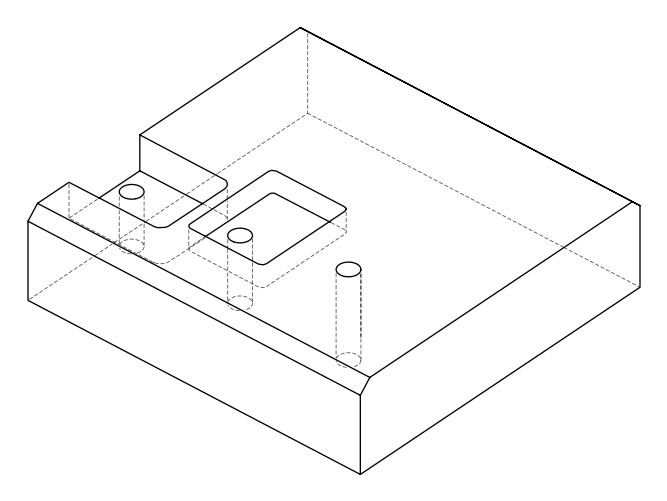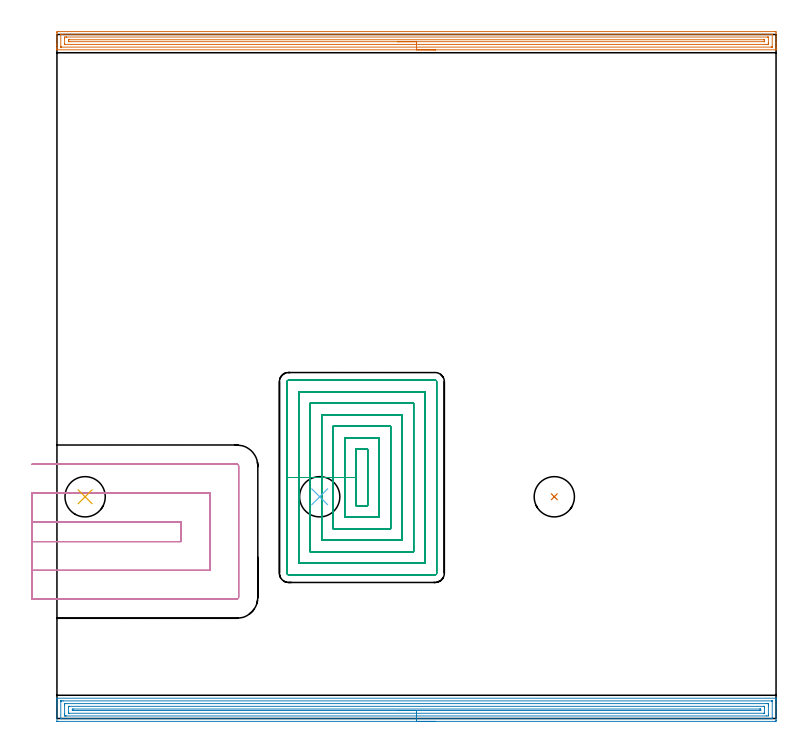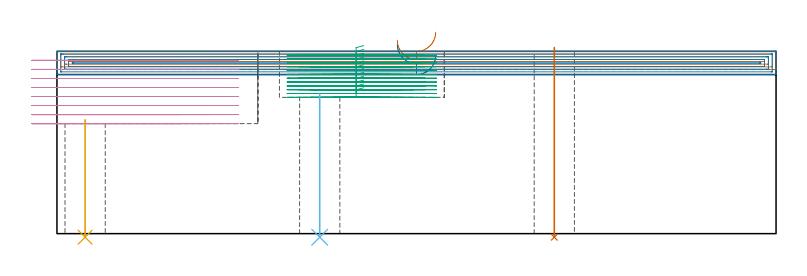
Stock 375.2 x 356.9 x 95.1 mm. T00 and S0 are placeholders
(PLAN: 7 operations, 3 tool changes, 80.1 min)
(1 AREA_MILL | FG_CHAMFER_SURFACE | UGT0205_001 | 12.2 min | 16928 mm3)
(2 AREA_MILL_1 | FG_CHAMFER_SURFACE_1 | UGT0205_001 | 15.21 min | 27468 mm3)
(3 MILL_RECTANGULAR_POCKET | POCKET_RECTANGULAR_STRAIGHT | NXT0201_009 | Follow Part, ap 2, ae 75% | 37.96 min | 225603 mm3)
(4 MILL_SLOT | SLOT_PARTIAL_RECTANGULAR | UGT0201_094 | Follow Part, ap 5, ae 75% | 13.74 min | 355231 mm3)
(5 INDEXABLE_INSERT_DRILL_THROUGH_HOLE_FROM_SOLID | STEP1HOLE | NXT0302_013 | 0.25 min | 19873 mm3)
(6 INDEXABLE_INSERT_DRILL_THROUGH_HOLE_FROM_SOLID_1 | STEP1HOLE_1 | NXT0302_013 | 0.31 min | 24555 mm3)
(7 INDEXABLE_INSERT_DRILL_THROUGH_HOLE_FROM_SOLID_2 | STEP1HOLE_2 | NXT0302_013 | 0.4 min | 32913 mm3)
(TOOL UGT0205_001 | Chamfer Mill 20 x 3 x 45 deg. | D20 FL50 Z2)
(TOOL NXT0201_009 | ENDMILL 8mm [2P460-0800-NA 1630] | D8 FL26 Z6)
(TOOL UGT0201_094 | End mill 20 mm | D20 FL38 Z4)
(TOOL NXT0302_013 | Index. Insert Drill 21mm [880-D2100L25-05] | D21 PA176 FL105 Z2)
(OP 1 AREA_MILL)
G17 G21 G94 G90
T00 M6
G54
G17 G0 G90 X197.6 Y348.9 S1061 M3
G43 Z105.1 H0
G94 G1 X197.562 Z104.228 F250.
X197.448 Z103.364
X197.259 Z102.512
X196.997 Z101.68
X196.663 Z100.874
X196.26 Z100.1
X195.792 Z99.364
X195.26 Z98.672
X194.671 Z98.029
X194.028 Z97.44
X193.336 Z96.908
X192.6 Z96.44
X191.826 Z96.037
X191.02 Z95.703
X190.188 Z95.441
X189.337 Z95.252
X188.472 Z95.138
X187.6 Z95.1
X0.161
X0.01 Y348.902 Z95.088
X0.002 Y349.032 Z94.96
X0. Y349.168 Z94.832
Y349.516 Z94.483
Y350.147 Z93.848
Y351.338 Z92.658
Y351.899 Z92.095
Y357.749 Z86.249
X0.003 Y358.029 Z85.969
X0.01 Y358.393 Z85.605
X0.231 Y358.397 Z85.601
X0.607 Y358.4 Z85.6
X374.593
X374.969 Y358.397 Z85.601
X375.19 Y358.392 Z85.605
X375.2 Y358.029 Z85.969
Y352.774 Z91.221
Y351.338 Z92.658
Y350.147 Z93.848
Y349.516 Z94.483
Y349.168 Z94.832
X375.198 Y349.032 Z94.96
X375.19 Y348.902 Z95.088
X375.039 Y348.9 Z95.1
X187.6
Y350.314 Z93.686
X2.392
X2.221 Y350.315 Z93.685
X2.047 Y350.319 Z93.681
X2.011 Y350.321 Z93.679
X2.006 Y350.345 Z93.655
X2.003 Y350.373 Z93.627
X2. Y350.532 Z93.468
X2.001 Y356.79 Z87.21
X2.004 Y356.893 Z87.107
X2.01 Y356.96 Z87.04
X2.017 Y356.98 Z87.02
X2.032 Y356.981 Z87.019
X2.392 Y356.985 Z87.015
X2.563 Y356.986 Z87.014
X372.808 Y356.985 Z87.015
X372.979
X373.153 Y356.981 Z87.019
X373.189 Y356.979 Z87.021
X373.194 Y356.955 Z87.045
X373.197 Y356.927 Z87.073
X373.2 Y356.768 Z87.232
X373.199 Y350.51 Z93.49
X373.196 Y350.407 Z93.593
X373.19 Y350.34 Z93.66
X373.183 Y350.32 Z93.68
X373.168 Y350.319 Z93.681
X372.808 Y350.315 Z93.685
X372.637 Y350.314 Z93.686
X187.6
Y351.728 Z92.272
X4.35 Y351.729 Z92.271
X4.177 Y351.731 Z92.269
X4.014 Y351.735 Z92.265
X4.006 Y351.899 Z92.101
X4.001 Y352.072 Z91.928
X4. Y354.699 Z89.301
X4.007 Y355.401 Z88.599
X4.011 Y355.565 Z88.435
X4.177 Y355.567 Z88.433
X4.897 Y355.571 Z88.429
X5.07 Y355.572 Z88.428
X370.85 Y355.571 Z88.429
X371.023 Y355.569 Z88.431
X371.186 Y355.565 Z88.435
X371.194 Y355.401 Z88.599
X371.199 Y355.228 Z88.772
X371.2 Y352.601 Z91.399
X371.193 Y351.899 Z92.101
X371.189 Y351.735 Z92.265
X371.023 Y351.733 Z92.267
X370.303 Y351.729 Z92.271
X370.13 Y351.728 Z92.272
X187.6
Y353.143 Z90.857
X6.479
X6.132 Y353.144 Z90.856
X6.071 Y353.146 Z90.854
X6.013 Y353.149 Z90.851
X6.009 Y353.235 Z90.765
X6. Y353.613 Z90.387
Y353.65 Z90.35
X6.003 Y354.069 Z89.931
X6.006 Y354.121 Z89.879
X6.009 Y354.143 Z89.857
X6.03 Y354.15 Z89.85
X6.166 Y354.154 Z89.846
X6.339 Y354.157 Z89.843
X368.721
X369.068 Y354.156 Z89.844
X369.129 Y354.154 Z89.846
X369.187 Y354.151 Z89.849
X369.191 Y354.065 Z89.935
X369.2 Y353.687 Z90.313
Y353.65 Z90.35
X369.197 Y353.231 Z90.769
X369.194 Y353.179 Z90.821
X369.191 Y353.157 Z90.843
X369.17 Y353.15 Z90.85
X369.034 Y353.146 Z90.854
X368.861 Y353.143 Z90.857
X187.6
X186.728 Z90.895
X185.864 Z91.009
X185.012 Z91.198
X184.18 Z91.46
X183.374 Z91.794
X182.6 Z92.197
X181.864 Z92.666
X181.172 Z93.197
X180.529 Z93.786
X179.94 Z94.429
X179.409 Z95.122
X178.94 Z95.857
X178.537 Z96.631
X178.203 Z97.437
X177.941 Z98.269
X177.752 Z99.121
X177.638 Z99.986
X177.6 Z100.857
G0 Z105.1
M5
M2
(OP 2 AREA_MILL_1)
G17 G21 G94 G90
T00 M6
G54
G17 G0 G90 X197.6 Y-1.5 S1061 M3
G43 Z105.1 H0
Z93.
G94 G1 X197.562 Z92.128 F250.
X197.448 Z91.263
X197.259 Z90.412
X196.997 Z89.58
X196.663 Z88.774
X196.26 Z88.
X195.791 Z87.264
X195.26 Z86.572
X194.671 Z85.929
X194.028 Z85.34
X193.336 Z84.808
X192.6 Z84.34
X191.826 Z83.937
X191.02 Z83.603
X190.188 Z83.341
X189.336 Z83.152
X188.472 Z83.038
X187.6 Z83.
X0.607
X0.078 Y-1.495 Z83.003
X0.01 Y-1.492 Z83.006
X0. Y-1.418 Z83.079
Y6.738 Z91.232
Y8.173 Z92.669
Y9.363 Z93.857
Y10.339 Z94.839
X0.003 Y10.472 Z94.964
X0.01 Y10.598 Z95.088
X0.161 Y10.6 Z95.1
X375.039
X375.19 Y10.598 Z95.088
X375.197 Y10.472 Z94.964
X375.2 Y10.339 Z94.838
Y9.993 Z94.493
Y9.363 Z93.857
Y7.297 Z91.795
Y5.863 Z90.358
Y-0.858 Z83.639
X375.196 Y-1.138 Z83.359
X375.19 Y-1.493 Z83.005
X374.959 Y-1.497 Z83.002
X374.593 Y-1.5 Z83.
X187.6
Y-0.086 Z84.414
X2.392 Y-0.085 Z84.415
X2.21 Y-0.084 Z84.416
X2.048 Y-0.08 Z84.42
X2.014 Y-0.079 Z84.421
X2.009 Y-0.059 Z84.441
X2.005 Y-0.031 Z84.469
X2.001 Y0.121 Z84.621
X2. Y8.872 Z93.372
X2.002 Y9. Z93.5
X2.006 Y9.103 Z93.603
X2.01 Y9.169 Z93.669
X2.02 Y9.179 Z93.679
X2.037 Y9.18 Z93.68
X2.392 Y9.185 Z93.685
X2.573
X3.285 Y9.186 Z93.686
X372.808 Y9.185 Z93.685
X372.99 Y9.184 Z93.684
X373.152 Y9.18 Z93.68
X373.186 Y9.179 Z93.679
X373.191 Y9.158 Z93.658
X373.195 Y9.131 Z93.631
X373.199 Y8.979 Z93.479
X373.2 Y0.228 Z84.728
X373.198 Y0.1 Z84.6
X373.194 Y-0.003 Z84.497
X373.19 Y-0.069 Z84.431
X373.18 Y-0.079 Z84.421
X373.163 Y-0.08 Z84.42
X372.808 Y-0.085 Z84.415
X372.627 Y-0.086 Z84.414
X187.6
Y1.328 Z85.828
X5.07 Y1.329 Z85.829
X4.338 Y1.33 Z85.83
X4.177 Y1.332 Z85.832
X4.025 Y1.335 Z85.835
X4.01 Y1.487 Z85.987
X4.003 Y1.658 Z86.158
X4. Y2.362 Z86.862
Y2.536 Z87.036
X4.001 Y6.91 Z91.41
X4.01 Y7.613 Z92.113
X4.023 Y7.764 Z92.264
X5.07 Y7.771 Z92.271
X370.13
X370.862 Y7.77 Z92.27
X371.023 Y7.768 Z92.268
X371.175 Y7.765 Z92.265
X371.19 Y7.613 Z92.113
X371.196 Y7.442 Z91.942
X371.2 Y6.738 Z91.238
Y6.564 Z91.064
X371.199 Y2.189 Z86.689
X371.19 Y1.487 Z85.987
X371.177 Y1.336 Z85.836
X370.13 Y1.329 Z85.829
X187.6 Y1.328 Z85.828
Y2.743 Z87.243
X6.467
X6.132 Y2.745 Z87.245
X6.075 Y2.746 Z87.246
X6.022 Y2.749 Z87.249
X6.01 Y2.824 Z87.324
X6. Y3.2 Z87.7
Y3.237 Z87.737
Y5.863 Z90.363
X6.006 Y6.282 Z90.782
X6.01 Y6.333 Z90.833
X6.014 Y6.35 Z90.85
X6.048 Y6.352 Z90.852
X6.182 Y6.355 Z90.855
X6.351 Y6.357 Z90.857
X368.733
X369.068 Y6.355 Z90.855
X369.125 Y6.354 Z90.854
X369.178 Y6.351 Z90.851
X369.19 Y6.276 Z90.776
X369.199 Y5.9 Z90.4
X369.2 Y5.863 Z90.363
Y3.237 Z87.737
X369.194 Y2.818 Z87.318
X369.19 Y2.767 Z87.267
X369.186 Y2.749 Z87.249
X369.152 Y2.748 Z87.248
X369.018 Y2.745 Z87.245
X368.849 Y2.743 Z87.243
X187.6
Y4.157 Z88.657
X8.595
X8.208 Y4.161 Z88.661
X8.023 Y4.164 Z88.664
X8.01 Y4.267 Z88.767
X8.005 Y4.735 Z89.235
X8.01 Y4.932 Z89.432
X8.685 Y4.943 Z89.443
X366.605
X366.992 Y4.939 Z89.439
X367.177 Y4.936 Z89.436
X367.19 Y4.833 Z89.333
X367.199 Y4.361 Z88.861
X367.197 Y4.236 Z88.736
X367.194 Y4.192 Z88.692
X367.191 Y4.169 Z88.669
X367.16 Y4.164 Z88.664
X366.514 Y4.157 Z88.657
X187.6
X186.728 Z88.695
X185.863 Z88.809
X185.012 Z88.998
X184.18 Z89.26
X183.374 Z89.594
X182.6 Z89.997
X181.864 Z90.465
X181.172 Z90.996
X180.529 Z91.586
X179.94 Z92.229
X179.408 Z92.921
X178.94 Z93.657
X178.537 Z94.431
X178.203 Z95.237
X177.941 Z96.069
X177.752 Z96.92
X177.638 Z97.785
X177.6 Z98.657
G0 Z105.1
M5
M2
(OP 3 MILL_RECTANGULAR_POCKET)
G17 G21 G94 G90
T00 M6
G54
G17 G0 G90 X160.01 Y140.5 S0 M3
G43 Z105.1 H1
Z98.1
G94 G1 X156.1 Z97.052 F250.
Y125.75 Z93.1
Y111. F500.
X162.1
Y140.5
X156.1
Y125.75
X150.1
Y105.
X168.1
Y146.5
X150.1
Y125.75
X144.1
Y99.
X174.1
Y152.5
X144.1
Y125.75
X138.1
Y93.
X180.1
Y158.5
X138.1
Y125.75
X132.1
Y87.
X186.1
Y164.5
X132.1
Y125.75
X126.1
Y81.
X192.1
Y170.5
X126.1
Y125.75
X120.1
Y75.7
G3 X120.8 Y75. R0.7
G1 X197.4
G3 X198.1 Y75.7 R0.7
G1 Y175.8
G3 X197.4 Y176.5 R0.7
G1 X120.8
G3 X120.1 Y175.8 R0.7
G1 Y125.75
Y124.75
G0 X160.01 Y140.5 Z96.1
G1 X156.1 Z95.052 F250.
Y125.75 Z91.1
Y111. F500.
X162.1
Y140.5
X156.1
Y125.75
X150.1
Y105.
X168.1
Y146.5
X150.1
Y125.75
X144.1
Y99.
X174.1
Y152.5
X144.1
Y125.75
X138.1
Y93.
X180.1
Y158.5
X138.1
Y125.75
X132.1
Y87.
X186.1
Y164.5
X132.1
Y125.75
X126.1
Y81.
X192.1
Y170.5
X126.1
Y125.75
X120.1
Y75.7
G3 X120.8 Y75. R0.7
G1 X197.4
G3 X198.1 Y75.7 R0.7
G1 Y175.8
G3 X197.4 Y176.5 R0.7
G1 X120.8
G3 X120.1 Y175.8 R0.7
G1 Y125.75
Y124.75
G0 X160.01 Y140.5 Z94.1
G1 X156.1 Z93.052 F250.
Y125.75 Z89.1
Y111. F500.
X162.1
Y140.5
X156.1
Y125.75
X150.1
Y105.
X168.1
Y146.5
X150.1
Y125.75
X144.1
Y99.
X174.1
Y152.5
X144.1
Y125.75
X138.1
Y93.
X180.1
Y158.5
X138.1
Y125.75
X132.1
Y87.
X186.1
Y164.5
X132.1
Y125.75
X126.1
Y81.
X192.1
Y170.5
X126.1
Y125.75
X120.1
Y75.7
G3 X120.8 Y75. R0.7
G1 X197.4
G3 X198.1 Y75.7 R0.7
G1 Y175.8
G3 X197.4 Y176.5 R0.7
G1 X120.8
G3 X120.1 Y175.8 R0.7
G1 Y125.75
Y124.75
G0 X160.01 Y140.5 Z92.1
G1 X156.1 Z91.052 F250.
Y125.75 Z87.1
Y111. F500.
X162.1
Y140.5
X156.1
Y125.75
X150.1
Y105.
X168.1
Y146.5
X150.1
Y125.75
X144.1
Y99.
X174.1
Y152.5
X144.1
Y125.75
X138.1
Y93.
X180.1
Y158.5
X138.1
Y125.75
X132.1
Y87.
X186.1
Y164.5
X132.1
Y125.75
X126.1
Y81.
X192.1
Y170.5
X126.1
Y125.75
X120.1
Y75.7
G3 X120.8 Y75. R0.7
G1 X197.4
G3 X198.1 Y75.7 R0.7
G1 Y175.8
G3 X197.4 Y176.5 R0.7
G1 X120.8
G3 X120.1 Y175.8 R0.7
G1 Y125.75
Y124.75
G0 X160.01 Y140.5 Z90.1
G1 X156.1 Z89.052 F250.
Y125.75 Z85.1
Y111. F500.
X162.1
Y140.5
X156.1
Y125.75
X150.1
Y105.
X168.1
Y146.5
X150.1
Y125.75
X144.1
Y99.
X174.1
Y152.5
X144.1
Y125.75
X138.1
Y93.
X180.1
Y158.5
X138.1
Y125.75
X132.1
Y87.
X186.1
Y164.5
X132.1
Y125.75
X126.1
Y81.
X192.1
Y170.5
X126.1
Y125.75
X120.1
Y75.7
G3 X120.8 Y75. R0.7
G1 X197.4
G3 X198.1 Y75.7 R0.7
G1 Y175.8
G3 X197.4 Y176.5 R0.7
G1 X120.8
G3 X120.1 Y175.8 R0.7
G1 Y125.75
Y124.75
G0 X160.01 Y140.5 Z88.1
G1 X156.1 Z87.052 F250.
Y125.75 Z83.1
Y111. F500.
X162.1
Y140.5
X156.1
Y125.75
X150.1
Y105.
X168.1
Y146.5
X150.1
Y125.75
X144.1
Y99.
X174.1
Y152.5
X144.1
Y125.75
X138.1
Y93.
X180.1
Y158.5
X138.1
Y125.75
X132.1
Y87.
X186.1
Y164.5
X132.1
Y125.75
X126.1
Y81.
X192.1
Y170.5
X126.1
Y125.75
X120.1
Y75.7
G3 X120.8 Y75. R0.7
G1 X197.4
G3 X198.1 Y75.7 R0.7
G1 Y175.8
G3 X197.4 Y176.5 R0.7
G1 X120.8
G3 X120.1 Y175.8 R0.7
G1 Y125.75
Y124.75
G0 X160.01 Y140.5 Z86.1
G1 X156.1 Z85.052 F250.
Y125.75 Z81.1
Y111. F500.
X162.1
Y140.5
X156.1
Y125.75
X150.1
Y105.
X168.1
Y146.5
X150.1
Y125.75
X144.1
Y99.
X174.1
Y152.5
X144.1
Y125.75
X138.1
Y93.
X180.1
Y158.5
X138.1
Y125.75
X132.1
Y87.
X186.1
Y164.5
X132.1
Y125.75
X126.1
Y81.
X192.1
Y170.5
X126.1
Y125.75
X120.1
Y75.7
G3 X120.8 Y75. R0.7
G1 X197.4
G3 X198.1 Y75.7 R0.7
G1 Y175.8
G3 X197.4 Y176.5 R0.7
G1 X120.8
G3 X120.1 Y175.8 R0.7
G1 Y125.75
Y124.75
G0 X160.01 Y140.5 Z84.1
G1 X156.1 Z83.052 F250.
Y125.75 Z79.1
Y111. F500.
X162.1
Y140.5
X156.1
Y125.75
X150.1
Y105.
X168.1
Y146.5
X150.1
Y125.75
X144.1
Y99.
X174.1
Y152.5
X144.1
Y125.75
X138.1
Y93.
X180.1
Y158.5
X138.1
Y125.75
X132.1
Y87.
X186.1
Y164.5
X132.1
Y125.75
X126.1
Y81.
X192.1
Y170.5
X126.1
Y125.75
X120.1
Y75.7
G3 X120.8 Y75. R0.7
G1 X197.4
G3 X198.1 Y75.7 R0.7
G1 Y175.8
G3 X197.4 Y176.5 R0.7
G1 X120.8
G3 X120.1 Y175.8 R0.7
G1 Y125.75
Y124.75
G0 X160.01 Y140.5 Z82.1
G1 X156.1 Z81.052 F250.
Y125.75 Z77.1
Y111. F500.
X162.1
Y140.5
X156.1
Y125.75
X150.1
Y105.
X168.1
Y146.5
X150.1
Y125.75
X144.1
Y99.
X174.1
Y152.5
X144.1
Y125.75
X138.1
Y93.
X180.1
Y158.5
X138.1
Y125.75
X132.1
Y87.
X186.1
Y164.5
X132.1
Y125.75
X126.1
Y81.
X192.1
Y170.5
X126.1
Y125.75
X120.1
Y75.7
G3 X120.8 Y75. R0.7
G1 X197.4
G3 X198.1 Y75.7 R0.7
G1 Y175.8
G3 X197.4 Y176.5 R0.7
G1 X120.8
G3 X120.1 Y175.8 R0.7
G1 Y125.75
Y124.75
G0 X160.01 Y140.5 Z80.1
G1 X156.1 Z79.052 F250.
Y125.75 Z75.1
Y111. F500.
X162.1
Y140.5
X156.1
Y125.75
X150.1
Y105.
X168.1
Y146.5
X150.1
Y125.75
X144.1
Y99.
X174.1
Y152.5
X144.1
Y125.75
X138.1
Y93.
X180.1
Y158.5
X138.1
Y125.75
X132.1
Y87.
X186.1
Y164.5
X132.1
Y125.75
X126.1
Y81.
X192.1
Y170.5
X126.1
Y125.75
X120.1
Y75.7
G3 X120.8 Y75. R0.7
G1 X197.4
G3 X198.1 Y75.7 R0.7
G1 Y175.8
G3 X197.4 Y176.5 R0.7
G1 X120.8
G3 X120.1 Y175.8 R0.7
G1 Y125.75
Y124.75
G0 X160.01 Y140.5 Z78.1
G1 X156.1 Z77.052 F250.
Y125.75 Z73.1
Y111. F500.
X162.1
Y140.5
X156.1
Y125.75
X150.1
Y105.
X168.1
Y146.5
X150.1
Y125.75
X144.1
Y99.
X174.1
Y152.5
X144.1
Y125.75
X138.1
Y93.
X180.1
Y158.5
X138.1
Y125.75
X132.1
Y87.
X186.1
Y164.5
X132.1
Y125.75
X126.1
Y81.
X192.1
Y170.5
X126.1
Y125.75
X120.1
Y75.7
G3 X120.8 Y75. R0.7
G1 X197.4
G3 X198.1 Y75.7 R0.7
G1 Y175.8
G3 X197.4 Y176.5 R0.7
G1 X120.8
G3 X120.1 Y175.8 R0.7
G1 Y125.75
Y124.75
G0 X160.01 Y140.5 Z76.1
G1 X156.1 Z75.052 F250.
Y125.75 Z71.1
Y111. F500.
X162.1
Y140.5
X156.1
Y125.75
X150.1
Y105.
X168.1
Y146.5
X150.1
Y125.75
X144.1
Y99.
X174.1
Y152.5
X144.1
Y125.75
X138.1
Y93.
X180.1
Y158.5
X138.1
Y125.75
X132.1
Y87.
X186.1
Y164.5
X132.1
Y125.75
X126.1
Y81.
X192.1
Y170.5
X126.1
Y125.75
X120.1
Y75.7
G3 X120.8 Y75. R0.7
G1 X197.4
G3 X198.1 Y75.7 R0.7
G1 Y175.8
G3 X197.4 Y176.5 R0.7
G1 X120.8
G3 X120.1 Y175.8 R0.7
G1 Y125.75
Y124.75
G0 Z105.1
M5
M2
(OP 4 MILL_SLOT)
G17 G21 G94 G90
T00 M6
G54
G17 G0 G90 X-13. Y92.3 S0 M3
G43 Z105.1 H0
Z90.387
G94 G1 X-10. F250.
X64.8 F500.
Y102.7
X-10.
X-13. F250.
Y77.3
X-10.
X79.8 F500.
Y117.7
X-10.
X-13. F250.
Y62.3
X-10.
X93.8 F500.
G3 X94.8 Y63.3 R1.
G1 Y131.7
G3 X93.8 Y132.7 R1.
G1 X-10.
X-13. F250.
G0 Y92.3 Z85.675
G1 X-10.
X64.8 F500.
Y102.7
X-10.
X-13. F250.
Y77.3
X-10.
X79.8 F500.
Y117.7
X-10.
X-13. F250.
Y62.3
X-10.
X93.8 F500.
G3 X94.8 Y63.3 R1.
G1 Y131.7
G3 X93.8 Y132.7 R1.
G1 X-10.
X-13. F250.
G0 Y92.3 Z80.962
G1 X-10.
X64.8 F500.
Y102.7
X-10.
X-13. F250.
Y77.3
X-10.
X79.8 F500.
Y117.7
X-10.
X-13. F250.
Y62.3
X-10.
X93.8 F500.
G3 X94.8 Y63.3 R1.
G1 Y131.7
G3 X93.8 Y132.7 R1.
G1 X-10.
X-13. F250.
G0 Y92.3 Z76.25
G1 X-10.
X64.8 F500.
Y102.7
X-10.
X-13. F250.
Y77.3
X-10.
X79.8 F500.
Y117.7
X-10.
X-13. F250.
Y62.3
X-10.
X93.8 F500.
G3 X94.8 Y63.3 R1.
G1 Y131.7
G3 X93.8 Y132.7 R1.
G1 X-10.
X-13. F250.
G0 Y92.3 Z71.537
G1 X-10.
X64.8 F500.
Y102.7
X-10.
X-13. F250.
Y77.3
X-10.
X79.8 F500.
Y117.7
X-10.
X-13. F250.
Y62.3
X-10.
X93.8 F500.
G3 X94.8 Y63.3 R1.
G1 Y131.7
G3 X93.8 Y132.7 R1.
G1 X-10.
X-13. F250.
G0 Y92.3 Z66.825
G1 X-10.
X64.8 F500.
Y102.7
X-10.
X-13. F250.
Y77.3
X-10.
X79.8 F500.
Y117.7
X-10.
X-13. F250.
Y62.3
X-10.
X93.8 F500.
G3 X94.8 Y63.3 R1.
G1 Y131.7
G3 X93.8 Y132.7 R1.
G1 X-10.
X-13. F250.
G0 Y92.3 Z62.112
G1 X-10.
X64.8 F500.
Y102.7
X-10.
X-13. F250.
Y77.3
X-10.
X79.8 F500.
Y117.7
X-10.
X-13. F250.
Y62.3
X-10.
X93.8 F500.
G3 X94.8 Y63.3 R1.
G1 Y131.7
G3 X93.8 Y132.7 R1.
G1 X-10.
X-13. F250.
G0 Y92.3 Z57.4
G1 X-10.
X64.8 F500.
Y102.7
X-10.
X-13. F250.
Y77.3
X-10.
X79.8 F500.
Y117.7
X-10.
X-13. F250.
Y62.3
X-10.
X93.8 F500.
G3 X94.8 Y63.3 R1.
G1 Y131.7
G3 X93.8 Y132.7 R1.
G1 X-10.
X-13. F250.
G0 Z105.1
M5
M2
(OP 5 INDEXABLE_INSERT_DRILL_THROUGH_HOLE_FROM_SOLID)
G17 G21 G94 G90
T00 M6
G54
G17 G0 G90 X14.7 Y115.7 S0 M3
G43 Z105.1 H1
G94 G81 G98 Z-1.867 F250. R59.4
G80
M5
M2
(OP 6 INDEXABLE_INSERT_DRILL_THROUGH_HOLE_FROM_SOLID_1)
G17 G21 G94 G90
T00 M6
G54
G17 G0 G90 X137.1 Y115.7 S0 M3
G43 Z105.1 H1
G94 G81 G98 Z-1.867 F250. R73.1
G80
M5
M2
(OP 7 INDEXABLE_INSERT_DRILL_THROUGH_HOLE_FROM_SOLID_2)
G17 G21 G94 G90
T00 M6
G54
G17 G0 G90 X259.5 Y115.7 S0 M3
G43 Z105.1 H1
G94 G81 G98 Z-1.867 F250. R97.1
G80
M5
M2
